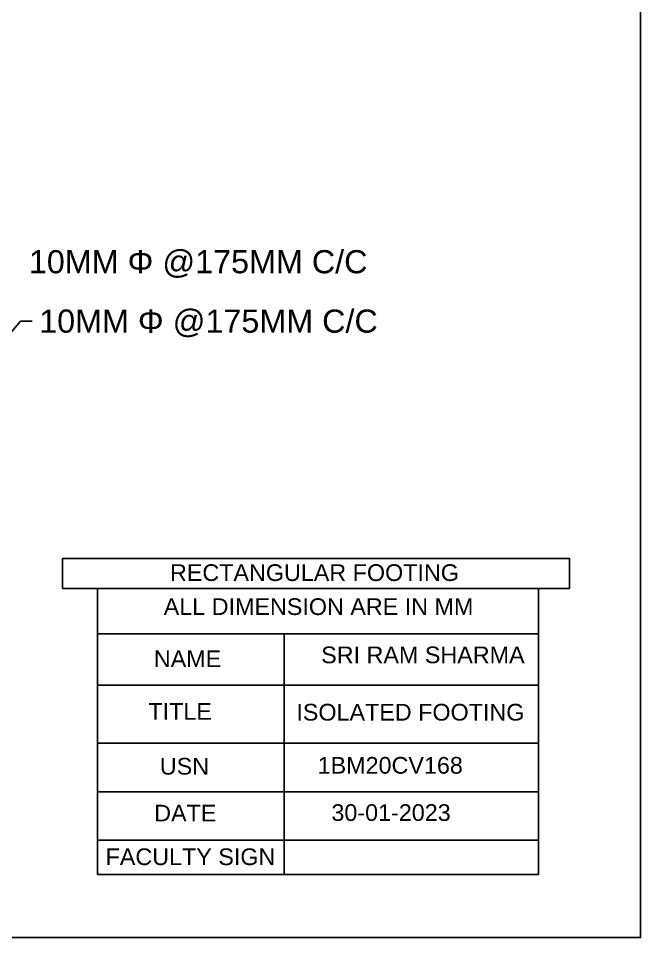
# Model space of a CAD drawing. Header units: millimetres. Extents: x -5055 to 12893, y -3743 to 6806.
# Drawn here: x 9799 to 12893, y -3743 to 829 of the extents above; entities that cross this region are included whole.
import ezdxf
from ezdxf import colors
from ezdxf.entities.mleader import LeaderData, LeaderLine
from ezdxf.math import Vec2, Vec3

# ---------------------------------------------------------------- set-up
doc = ezdxf.new("R2010")
doc.units = ezdxf.units.MM
doc.styles.add('PDF Arial', font='Arial.ttf')
doc.styles.get("Standard").update_dxf_attribs({"font": 'Arial.ttf'})

msp = doc.modelspace()

# ---------------------------------------------------------------- linework, layer by layer
msp.add_line((10192.5, -2231.4), (12386.1, -2231.4))
at = {"color": 7, "lineweight": 25}
msp.add_lwpolyline([(5939.9, 6806.1), (12893.3, 6806.1), (12893.3, -3742.9), (5939.9, -3742.9)], close=True, dxfattribs=at)
at = {"color": 7}
for points in [[(10018.7, -2005.8), (12539.8, -2005.8), (12539.8, -1857.5), (10018.7, -1857.5)], [(10192.5, -2005.8), (12386.1, -2005.8), (12386.1, -3428.2), (10192.5, -3428.2)]]:
    msp.add_lwpolyline(points, close=True, dxfattribs=at)
for points in [[(10192.5, -3428.2), (10192.5, -2005.8), (12299.5, -2005.8)], [(11120.8, -2231.4), (11120.8, -3428.2)], [(10192.5, -2487.5), (12386.1, -2487.5)], [(10192.5, -2776.5), (12386.1, -2776.5)], [(10192.5, -3017.3), (12386.1, -3017.3)], [(10192.5, -3258.2), (12386.1, -3258.2)]]:
    msp.add_lwpolyline(points, dxfattribs=at)

# ---------------------------------------------------------------- texts
at = {"color": 5, "char_height": 115.009, "attachment_point": 7, "style": 'PDF Arial'}
for insert in [(9851.1, -461.7), (9902.4, -757.2)]:
    msp.add_mtext('10MM Φ @175MM C/C', dxfattribs=dict(at, insert=insert))
at = {"color": 7, "attachment_point": 7, "style": 'PDF Arial'}
for s, insert, char_height in [('RECTANGULAR FOOTING', (10552.8, -1970.2), 83.029), ('ALL DIMENSION ARE IN MM', (10521.6, -2139.4), 83.029), ('SRI RAM SHARMA', (11304.8, -2379.3), 83.029), ('TITLE', (10445.5, -2659.5), 83.03), ('ISOLATED FOOTING', (11181.3, -2664.5), 83.029), ('USN', (10502.4, -2933.3), 83.03), ('1BM20CV168', (11287.2, -2928.6), 83.03), ('DATE', (10474.5, -3165.2), 83.03), ('30-01-2023', (11355.6, -3163.7), 83.03), ('FACULTY SIGN', (10232.5, -3383.4), 83.029)]:
    msp.add_mtext(s, dxfattribs=dict(at, insert=insert, char_height=char_height))
at = {"color": 7, "insert": (10472.6, -2397.4), "char_height": 83.03, "width": 306.855, "attachment_point": 7, "style": 'PDF Arial'}
msp.add_mtext('NAME', dxfattribs=at)

# ---------------------------------------------------------------- leaders
ml = msp.add_multileader_mtext('Standard')
ml.set_content('', color=256)
ml.set_leader_properties()
ml.build(insert=Vec2(0, 0))
ml.multileader.update_dxf_attribs({"dogleg_length": 50, "arrow_head_size": 4.6})
ctx = ml.context
ctx.base_point, ctx.char_height, ctx.arrow_head_size, ctx.landing_gap_size, ctx.plane_origin = Vec3(9866.9, -676.2), 4.6, 4.6, 2.3, Vec3(9009.3, -1630.4)
notes = []
notes.append((ctx, [(0, (1, 1, 0), (9809.4, -676.2), (1, 0), 57.5, [(0, [(9009.3, -1630.4)], 0, [])])]))
ctx.mtext.insert, ctx.mtext.flow_direction = Vec3(9869.2, -673.9), 5
for ctx, leaders in notes:
    for number, flags, end, landing, length, lines in leaders:
        leader = LeaderData()
        leader.index, (leader.has_last_leader_line, leader.has_dogleg_vector, leader.attachment_direction) = number, flags
        leader.last_leader_point, leader.dogleg_vector, leader.dogleg_length = Vec3(end), Vec3(landing), length
        for number, points, colour, breaks in lines:
            line = LeaderLine()
            line.index, line.vertices, line.color, line.breaks = number, Vec3.list(points), colors.encode_raw_color(colour), breaks
            leader.lines.append(line)
        ctx.leaders.append(leader)

doc.saveas('drawing.dxf')
